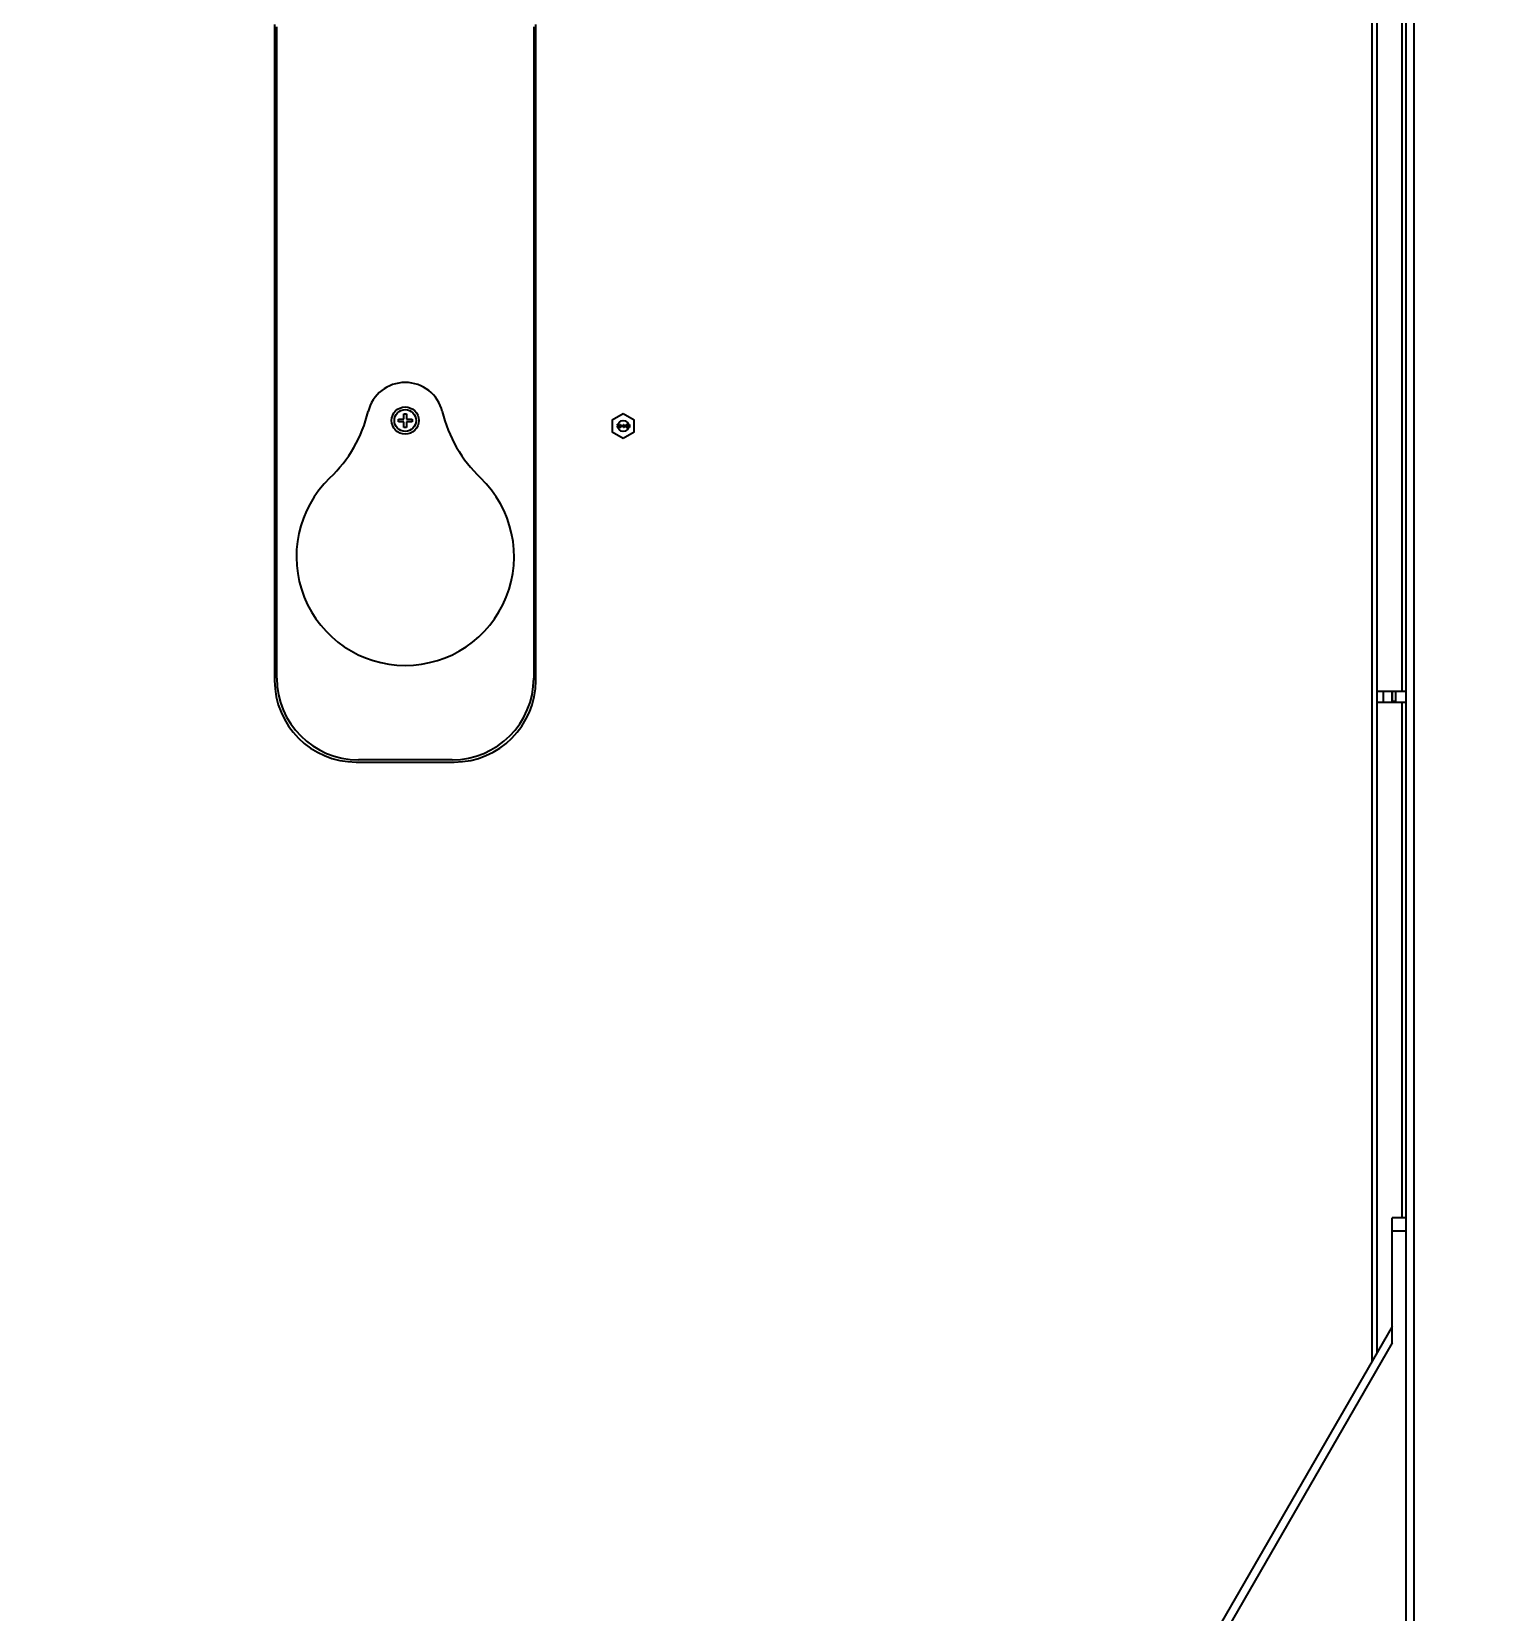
# Model space of a CAD drawing. Header units: millimetres. Extents: x 32496 to 166256, y 3504 to 23939.
# Drawn here: x 143237 to 143771, y 13001 to 13582 of the extents above; entities that cross this region are included whole.
import ezdxf

# ---------------------------------------------------------------- set-up
doc = ezdxf.new("R2010")
doc.units = ezdxf.units.MM
doc.layers.get('0').update_dxf_attribs({"lineweight": 35})
doc.layers.add('THICK', color=7, linetype='Continuous', lineweight=0)
doc.styles.add('TH_GBDIM', font='仿宋_GB2312.ttf', dxfattribs={"width": 0.8})
doc.dimstyles.new('TH_GBDIM', dxfattribs={"dimscale": 42, "dimtxt": 3, "dimasz": 3, "dimexe": 1.2, "dimexo": 0, "dimgap": 1, "dimtad": 1, "dimdec": 1, "dimdsep": 46, "dimtxsty": 'TH_GBDIM', "dimcen": 2.5, "dimdle": 252, "dimclrd": 4, "dimclre": 4, "dimclrt": 3, "dimadec": 0, "dimazin": 2, "dimtfac": 0.714286, "dimtdec": 1, "dimtmove": 0, "dimatfit": 3, "dimfxl": 1, "dimtolj": 1, "dimarcsym": 0})

# ---------------------------------------------------------------- blocks, each defined once
blk = doc.blocks.new('8-1250')
at = {"linetype": 'Continuous'}
for p, q in [((-4851.13, -32152.29), (-4851.13, -34671.29)), ((-4866.53, -33813.08), (-4866.53, -33010.5)), ((-4864.83, -33013.44), (-4864.83, -33810.14)), ((-4854.13, -33062.88), (-4854.13, -33760.26)), ((-4855.53, -33566.79), (-4855.53, -33063.31)), ((-5269.83, -33321.79), (-5269.83, -33562.79)), ((-5269.03, -33561.99), (-5269.03, -33322.59)), ((-5174.63, -33322.59), (-5174.63, -33561.99)), ((-5173.83, -33562.79), (-5173.83, -33321.79)), ((-5224.33, -33467.79), (-5224.33, -33466.79)), ((-5224.33, -33466.79), (-5222.33, -33466.79)), ((-5222.33, -33467.79), (-5224.33, -33467.79)), ((-5222.33, -33466.79), (-5222.33, -33464.79)), ((-5222.33, -33464.79), (-5221.33, -33464.79)), ((-5222.33, -33469.79), (-5222.33, -33467.79)), ((-5221.33, -33464.79), (-5221.33, -33466.79)), ((-5221.33, -33466.79), (-5219.33, -33466.79)), ((-5221.33, -33467.79), (-5221.33, -33469.79)), ((-5219.33, -33467.79), (-5221.33, -33467.79)), ((-5219.33, -33466.79), (-5219.33, -33467.79)), ((-5145.73, -33466.98), (-5141.73, -33464.67)), ((-5145.73, -33466.98), (-5145.73, -33471.6)), ((-5144, -33468.82), (-5144, -33468.69)), ((-5144, -33468.69), (-5143.1, -33468.69)), ((-5143.3, -33468.82), (-5144, -33468.82)), ((-5143.98, -33469.45), (-5144, -33469.56)), ((-5144, -33469.61), (-5144, -33469.56)), ((-5144, -33469.61), (-5143.98, -33469.71)), ((-5143.93, -33469.38), (-5143.98, -33469.45)), ((-5143.98, -33469.71), (-5143.88, -33469.81)), ((-5143.3, -33468.82), (-5143.93, -33469.38)), ((-5143.85, -33469.56), (-5143.8, -33469.45)), ((-5143.85, -33469.56), (-5143.85, -33469.61)), ((-5143.8, -33469.68), (-5143.85, -33469.61)), ((-5143.8, -33469.45), (-5143.1, -33468.82)), ((-5143.73, -33469.74), (-5143.8, -33469.68)), ((-5143.3, -33469.68), (-5143.38, -33469.74)), ((-5143.25, -33469.61), (-5143.3, -33469.68)), ((-5143.25, -33469.61), (-5143.13, -33469.61)), ((-5143.25, -33469.81), (-5143.15, -33469.71)), ((-5143.15, -33469.71), (-5143.13, -33469.61)), ((-5143.1, -33468.69), (-5143.1, -33468.82)), ((-5142.9, -33469.89), (-5142.9, -33468.69)), ((-5142.9, -33468.69), (-5142.75, -33468.69)), ((-5142.75, -33468.69), (-5142.75, -33469.68)), ((-5142.6, -33469.51), (-5142.75, -33469.68)), ((-5142.75, -33469.89), (-5142.6, -33469.71)), ((-5142.6, -33469.51), (-5142.6, -33469.71)), ((-5142.38, -33469.12), (-5142.4, -33469.15)), ((-5142.4, -33469.15), (-5142.25, -33469.3)), ((-5142.25, -33469.3), (-5142.4, -33469.45)), ((-5142.4, -33469.45), (-5142.38, -33469.48)), ((-5142.25, -33469.25), (-5142.38, -33469.12)), ((-5142.38, -33469.48), (-5142.25, -33469.35)), ((-5142.25, -33469.25), (-5142.25, -33469.07)), ((-5142.25, -33469.07), (-5142.2, -33469.07)), ((-5142.25, -33469.53), (-5142.25, -33469.35)), ((-5142.2, -33469.53), (-5142.25, -33469.53)), ((-5142.2, -33469.07), (-5142.2, -33469.25)), ((-5142.08, -33469.12), (-5142.2, -33469.25)), ((-5142.2, -33469.3), (-5142.05, -33469.15)), ((-5142.05, -33469.45), (-5142.2, -33469.3)), ((-5142.2, -33469.35), (-5142.2, -33469.53)), ((-5142.2, -33469.35), (-5142.08, -33469.48)), ((-5142.05, -33469.15), (-5142.08, -33469.12)), ((-5142.08, -33469.48), (-5142.05, -33469.45)), ((-5141.85, -33469.2), (-5141.85, -33469.05)), ((-5141.85, -33469.05), (-5141.6, -33469.05)), ((-5141.6, -33469.2), (-5141.85, -33469.2)), ((-5141.73, -33464.67), (-5137.73, -33466.98)), ((-5141.6, -33469.05), (-5141.6, -33468.69)), ((-5141.6, -33468.69), (-5141.45, -33468.69)), ((-5141.6, -33469.89), (-5141.6, -33469.2)), ((-5141.45, -33468.69), (-5141.45, -33469.05)), ((-5141.45, -33469.05), (-5140.85, -33469.05)), ((-5141.45, -33469.2), (-5141.45, -33469.68)), ((-5141.45, -33469.89), (-5140.85, -33469.2)), ((-5141.03, -33469.2), (-5141.45, -33469.68)), ((-5141.03, -33469.2), (-5141.45, -33469.2)), ((-5140.85, -33469.05), (-5140.85, -33469.2)), ((-5140.65, -33469.89), (-5140.65, -33468.69)), ((-5140.65, -33468.69), (-5140.5, -33468.69)), ((-5140.5, -33468.69), (-5140.5, -33469.63)), ((-5140.15, -33468.69), (-5140.5, -33469.63)), ((-5140.43, -33469.89), (-5140.05, -33468.82)), ((-5140.15, -33468.69), (-5139.95, -33468.69)), ((-5140.05, -33468.82), (-5139.68, -33469.89)), ((-5139.6, -33469.63), (-5139.95, -33468.69)), ((-5139.6, -33469.63), (-5139.6, -33468.69)), ((-5139.6, -33468.69), (-5139.45, -33468.69)), ((-5139.45, -33468.69), (-5139.45, -33469.89)), ((-5137.73, -33471.6), (-5137.73, -33466.98)), ((-5221.33, -33469.79), (-5222.33, -33469.79)), ((-5141.73, -33473.91), (-5145.73, -33471.6)), ((-5143.88, -33469.81), (-5143.78, -33469.86)), ((-5143.78, -33469.86), (-5143.63, -33469.89)), ((-5143.6, -33469.76), (-5143.73, -33469.74)), ((-5143.53, -33469.89), (-5143.63, -33469.89)), ((-5143.6, -33469.76), (-5143.5, -33469.76)), ((-5143.53, -33469.89), (-5143.35, -33469.86)), ((-5143.38, -33469.74), (-5143.5, -33469.76)), ((-5143.35, -33469.86), (-5143.25, -33469.81)), ((-5142.75, -33469.89), (-5142.9, -33469.89)), ((-5137.73, -33471.6), (-5141.73, -33473.91)), ((-5141.45, -33469.89), (-5141.6, -33469.89)), ((-5140.43, -33469.89), (-5140.65, -33469.89)), ((-5139.45, -33469.89), (-5139.68, -33469.89)), ((-4864.83, -33566.79), (-4854.13, -33566.79)), ((-4862.33, -33570.79), (-4862.33, -33566.79)), ((-4859.33, -33566.79), (-4859.33, -33570.79)), ((-4859.13, -33566.79), (-4859.13, -33570.59)), ((-4857.93, -33566.79), (-4857.93, -33570.59)), ((-4864.83, -33570.79), (-4854.13, -33570.79)), ((-4857.93, -33570.59), (-4859.13, -33570.59)), ((-4855.53, -33760.26), (-4855.53, -33570.79)), ((-5239.83, -33592.79), (-5203.83, -33592.79)), ((-5204.63, -33591.99), (-5239.03, -33591.99)), ((-4859.13, -33806.26), (-4859.13, -33760.26)), ((-4854.13, -33760.26), (-4859.13, -33760.26)), ((-4854.13, -33765.26), (-4859.13, -33765.26)), ((-4854.13, -33760.26), (-4854.13, -34040.26)), ((-4859.13, -33800.26), (-5359.13, -34666.29)), ((-4859.13, -33806.26), (-5355.66, -34666.29))]:
    blk.add_line(p, q, dxfattribs=at)
for centre, radius in [((-5221.83, -33467.29), 5), ((-5221.83, -33467.29), 4), ((-5141.73, -33469.29), 2)]:
    blk.add_circle(centre, radius, dxfattribs=at)
for centre, radius, start, end in [((-5221.83, -33467.29), 14, 13.59162, 166.40838), ((-5284.04, -33452.25), 50, 313.72491, 346.40838), ((-5159.62, -33452.25), 50, 193.59162, 226.27509), ((-5221.83, -33517.29), 40, 133.72491, 46.27509), ((-5239.03, -33561.99), 30, 180, 270), ((-5204.63, -33561.99), 30, 270, 0), ((-5239.83, -33562.79), 30, 180, 270), ((-5203.83, -33562.79), 30, 270, 0), ((-4857.73, -33570.59), 1.4, 180, 188.23663), ((-4857.73, -33570.59), 0.2, 180, 270)]:
    blk.add_arc(centre, radius, start, end, dxfattribs=at)

msp = doc.modelspace()

# ---------------------------------------------------------------- block references
at = {"color": 6}
msp.add_blockref('8-1250', (148596.331, 46906.597), dxfattribs=at)

# ---------------------------------------------------------------- leaders
at = {"layer": 'THICK', "lineweight": -3}
msp.add_leader([(146450.599, 13213.889), (145599.61, 11716.687), (143661.118, 11716.687)], dimstyle='TH_GBDIM', override={"dimscale": 30, "dimarcsym": 2}, dxfattribs=at)

doc.saveas('drawing.dxf')
